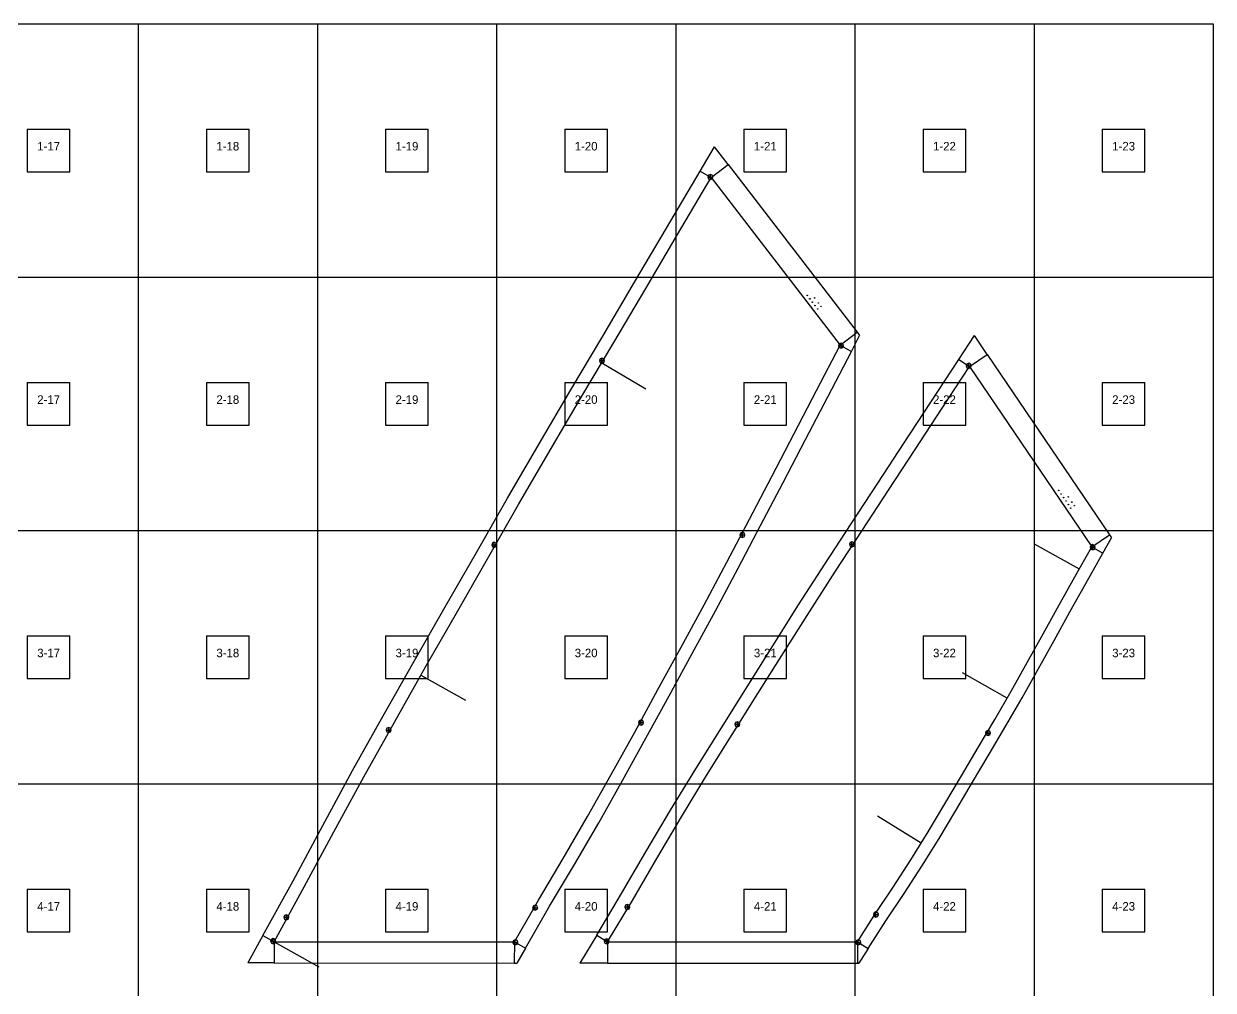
# Model space of a CAD drawing. Header units: metres. Extents: x 0 to 4830, y -2970 to 0.
# Drawn here: x 3436 to 4830, y -1133 to 0 of the extents above; entities that cross this region are included whole.
import ezdxf
from ezdxf.enums import TextEntityAlignment as Align

# ---------------------------------------------------------------- set-up
doc = ezdxf.new("R2010")
doc.units = ezdxf.units.M
for name, color, linetype in [('default', 7, 'Continuous'), ('mcircles', 7, 'Continuous'), ('TEXTLAYER', 7, 'Continuous')]:
    doc.layers.add(name, color=color, linetype=linetype)

msp = doc.modelspace()

# ---------------------------------------------------------------- linework, layer by layer
at = {"color": 9}
for p, q in [((3360, 0), (3570, 0)), ((3570, 0), (3570, -297)), ((3570, 0), (3780, 0)), ((3570, 0), (3570, -297)), ((3780, 0), (3780, -297)), ((3780, 0), (3990, 0)), ((3780, 0), (3780, -297)), ((3990, 0), (3990, -297)), ((3990, 0), (4200, 0)), ((3990, 0), (3990, -297)), ((4200, 0), (4200, -297)), ((4200, 0), (4410, 0)), ((4200, 0), (4200, -297)), ((4410, 0), (4410, -297)), ((4410, 0), (4620, 0)), ((4410, 0), (4410, -297)), ((4620, 0), (4620, -297)), ((4620, 0), (4830, 0)), ((4620, 0), (4620, -297)), ((4830, 0), (4830, -297)), ((3440, -123.5), (3490, -123.5)), ((3440, -123.5), (3440, -173.5)), ((3490, -173.5), (3490, -123.5)), ((3650, -123.5), (3700, -123.5)), ((3650, -123.5), (3650, -173.5)), ((3700, -173.5), (3700, -123.5)), ((3860, -123.5), (3910, -123.5)), ((3860, -123.5), (3860, -173.5)), ((3910, -173.5), (3910, -123.5)), ((4070, -123.5), (4120, -123.5)), ((4070, -123.5), (4070, -173.5)), ((4120, -173.5), (4120, -123.5)), ((4280, -123.5), (4330, -123.5)), ((4280, -123.5), (4280, -173.5)), ((4330, -173.5), (4330, -123.5)), ((4490, -123.5), (4540, -123.5)), ((4490, -123.5), (4490, -173.5)), ((4540, -173.5), (4540, -123.5)), ((4700, -123.5), (4750, -123.5)), ((4700, -123.5), (4700, -173.5)), ((4750, -173.5), (4750, -123.5)), ((3440, -173.5), (3490, -173.5)), ((3650, -173.5), (3700, -173.5)), ((3860, -173.5), (3910, -173.5)), ((4070, -173.5), (4120, -173.5)), ((4280, -173.5), (4330, -173.5)), ((4490, -173.5), (4540, -173.5)), ((4700, -173.5), (4750, -173.5)), ((3360, -297), (3570, -297)), ((3360, -297), (3570, -297)), ((3570, -297), (3780, -297)), ((3570, -297), (3570, -594)), ((3570, -297), (3780, -297)), ((3570, -297), (3570, -594)), ((3780, -297), (3990, -297)), ((3780, -297), (3780, -594)), ((3780, -297), (3990, -297)), ((3780, -297), (3780, -594)), ((3990, -297), (4200, -297)), ((3990, -297), (3990, -594)), ((3990, -297), (4200, -297)), ((3990, -297), (3990, -594)), ((4200, -297), (4410, -297)), ((4200, -297), (4200, -594)), ((4200, -297), (4410, -297)), ((4200, -297), (4200, -594)), ((4410, -297), (4620, -297)), ((4410, -297), (4410, -594)), ((4410, -297), (4620, -297)), ((4410, -297), (4410, -594)), ((4620, -297), (4830, -297)), ((4620, -297), (4620, -594)), ((4620, -297), (4830, -297)), ((4620, -297), (4620, -594)), ((4830, -297), (4830, -594)), ((3440, -420.5), (3490, -420.5)), ((3440, -420.5), (3440, -470.5)), ((3490, -470.5), (3490, -420.5)), ((3650, -420.5), (3700, -420.5)), ((3650, -420.5), (3650, -470.5)), ((3700, -470.5), (3700, -420.5)), ((3860, -420.5), (3910, -420.5)), ((3860, -420.5), (3860, -470.5)), ((3910, -470.5), (3910, -420.5)), ((4070, -420.5), (4120, -420.5)), ((4070, -420.5), (4070, -470.5)), ((4120, -470.5), (4120, -420.5)), ((4280, -420.5), (4330, -420.5)), ((4280, -420.5), (4280, -470.5)), ((4330, -470.5), (4330, -420.5)), ((4490, -420.5), (4540, -420.5)), ((4490, -420.5), (4490, -470.5)), ((4540, -470.5), (4540, -420.5)), ((4700, -420.5), (4750, -420.5)), ((4700, -420.5), (4700, -470.5)), ((4750, -470.5), (4750, -420.5)), ((3440, -470.5), (3490, -470.5)), ((3650, -470.5), (3700, -470.5)), ((3860, -470.5), (3910, -470.5)), ((4070, -470.5), (4120, -470.5)), ((4280, -470.5), (4330, -470.5)), ((4490, -470.5), (4540, -470.5)), ((4700, -470.5), (4750, -470.5)), ((3360, -594), (3570, -594)), ((3360, -594), (3570, -594)), ((3570, -594), (3780, -594)), ((3570, -594), (3570, -891)), ((3570, -594), (3780, -594)), ((3570, -594), (3570, -891)), ((3780, -594), (3990, -594)), ((3780, -594), (3780, -891)), ((3780, -594), (3990, -594)), ((3780, -594), (3780, -891)), ((3990, -594), (4200, -594)), ((3990, -594), (3990, -891)), ((3990, -594), (4200, -594)), ((3990, -594), (3990, -891)), ((4200, -594), (4410, -594)), ((4200, -594), (4200, -891)), ((4200, -594), (4410, -594)), ((4200, -594), (4200, -891)), ((4410, -594), (4620, -594)), ((4410, -594), (4410, -891)), ((4410, -594), (4620, -594)), ((4410, -594), (4410, -891)), ((4620, -594), (4830, -594)), ((4620, -594), (4620, -891)), ((4620, -594), (4830, -594)), ((4620, -594), (4620, -891)), ((4830, -594), (4830, -891)), ((3440, -717.5), (3490, -717.5)), ((3440, -717.5), (3440, -767.5)), ((3490, -767.5), (3490, -717.5)), ((3650, -717.5), (3700, -717.5)), ((3650, -717.5), (3650, -767.5)), ((3700, -767.5), (3700, -717.5)), ((3860, -717.5), (3910, -717.5)), ((3860, -717.5), (3860, -767.5)), ((3910, -767.5), (3910, -717.5)), ((4070, -717.5), (4120, -717.5)), ((4070, -717.5), (4070, -767.5)), ((4120, -767.5), (4120, -717.5)), ((4280, -717.5), (4330, -717.5)), ((4280, -717.5), (4280, -767.5)), ((4330, -767.5), (4330, -717.5)), ((4490, -717.5), (4540, -717.5)), ((4490, -717.5), (4490, -767.5)), ((4540, -767.5), (4540, -717.5)), ((4700, -717.5), (4750, -717.5)), ((4700, -717.5), (4700, -767.5)), ((4750, -767.5), (4750, -717.5)), ((3440, -767.5), (3490, -767.5)), ((3650, -767.5), (3700, -767.5)), ((3860, -767.5), (3910, -767.5)), ((4070, -767.5), (4120, -767.5)), ((4280, -767.5), (4330, -767.5)), ((4490, -767.5), (4540, -767.5)), ((4700, -767.5), (4750, -767.5)), ((3360, -891), (3570, -891)), ((3360, -891), (3570, -891)), ((3570, -891), (3780, -891)), ((3570, -891), (3570, -1188)), ((3570, -891), (3780, -891)), ((3570, -891), (3570, -1188)), ((3780, -891), (3990, -891)), ((3780, -891), (3780, -1188)), ((3780, -891), (3990, -891)), ((3780, -891), (3780, -1188)), ((3990, -891), (4200, -891)), ((3990, -891), (3990, -1188)), ((3990, -891), (4200, -891)), ((3990, -891), (3990, -1188)), ((4200, -891), (4410, -891)), ((4200, -891), (4200, -1188)), ((4200, -891), (4410, -891)), ((4200, -891), (4200, -1188)), ((4410, -891), (4620, -891)), ((4410, -891), (4410, -1188)), ((4410, -891), (4620, -891)), ((4410, -891), (4410, -1188)), ((4620, -891), (4830, -891)), ((4620, -891), (4620, -1188)), ((4620, -891), (4830, -891)), ((4620, -891), (4620, -1188)), ((4830, -891), (4830, -1188)), ((3440, -1014.5), (3490, -1014.5)), ((3440, -1014.5), (3440, -1064.5)), ((3490, -1064.5), (3490, -1014.5)), ((3650, -1014.5), (3700, -1014.5)), ((3650, -1014.5), (3650, -1064.5)), ((3700, -1064.5), (3700, -1014.5)), ((3860, -1014.5), (3910, -1014.5)), ((3860, -1014.5), (3860, -1064.5)), ((3910, -1064.5), (3910, -1014.5)), ((4070, -1014.5), (4120, -1014.5)), ((4070, -1014.5), (4070, -1064.5)), ((4120, -1064.5), (4120, -1014.5)), ((4280, -1014.5), (4330, -1014.5)), ((4280, -1014.5), (4280, -1064.5)), ((4330, -1064.5), (4330, -1014.5)), ((4490, -1014.5), (4540, -1014.5)), ((4490, -1014.5), (4490, -1064.5)), ((4540, -1064.5), (4540, -1014.5)), ((4700, -1014.5), (4750, -1014.5)), ((4700, -1014.5), (4700, -1064.5)), ((4750, -1064.5), (4750, -1014.5)), ((3440, -1064.5), (3490, -1064.5)), ((3650, -1064.5), (3700, -1064.5)), ((3860, -1064.5), (3910, -1064.5)), ((4070, -1064.5), (4120, -1064.5)), ((4280, -1064.5), (4330, -1064.5)), ((4490, -1064.5), (4540, -1064.5)), ((4700, -1064.5), (4750, -1064.5))]:
    msp.add_line(p, q, dxfattribs=at)
at = {"layer": 'default', "color": 7, "linetype": 'Continuous'}
for p, q in [((4228.7, -172.7), (4245.6, -144.2)), ((4261.5, -165), (4245.6, -144.2)), ((4241.7, -180.2), (4261.5, -165)), ((4261.5, -165), (4412.6, -361.6)), ((4189.2, -239.5), (4228.7, -172.7)), ((4202.2, -246.9), (4241.7, -180.2)), ((4228.7, -172.7), (4241.7, -180.2)), ((4238.5, -177.5), (4237.6, -179.6)), ((4237.6, -179.6), (4243.6, -179.6)), ((4237.6, -179.6), (4238.5, -181.7)), ((4240.6, -176.6), (4238.5, -177.5)), ((4240.6, -182.6), (4240.6, -176.6)), ((4242.8, -177.5), (4240.6, -176.6)), ((4241.7, -180.2), (4392.8, -376.8)), ((4243.6, -179.6), (4242.8, -177.5)), ((4242.8, -181.7), (4243.6, -179.6)), ((4238.5, -181.7), (4240.6, -182.6)), ((4240.6, -182.6), (4242.8, -181.7)), ((4151.8, -302.7), (4189.2, -239.5)), ((4164.9, -310.2), (4202.2, -246.9)), ((4114.5, -366), (4151.8, -302.7)), ((4127.5, -373.4), (4164.9, -310.2)), ((4392.8, -376.8), (4412.6, -361.6)), ((4412.6, -361.6), (4415.6, -365.5)), ((4077.1, -429.2), (4114.5, -366)), ((4090.1, -436.6), (4127.5, -373.4)), ((4391.7, -375.3), (4390.8, -377.4)), ((4393.8, -374.4), (4391.7, -375.3)), ((4393.8, -380.4), (4393.8, -374.4)), ((4396, -375.3), (4393.8, -374.4)), ((4396.8, -377.4), (4396, -375.3)), ((4406, -384), (4415.6, -365.5)), ((4531.7, -393.6), (4550.1, -365.5)), ((4565.1, -387.6), (4550.1, -365.5)), ((4365.2, -430), (4392.8, -376.8)), ((4378.4, -437.2), (4406, -384)), ((4390.8, -377.4), (4396.8, -377.4)), ((4390.8, -377.4), (4391.7, -379.5)), ((4391.7, -379.5), (4393.8, -380.4)), ((4392.8, -376.8), (4406, -384)), ((4393.8, -380.4), (4396, -379.5)), ((4396, -379.5), (4396.8, -377.4)), ((4544.4, -401.6), (4565.1, -387.6)), ((4565.1, -387.6), (4708.4, -598.9)), ((4111.3, -392.7), (4110.5, -394.8)), ((4110.5, -394.8), (4116.5, -394.8)), ((4110.5, -394.8), (4111.3, -396.9)), ((4113.5, -391.8), (4111.3, -392.7)), ((4111.3, -396.9), (4113.5, -397.8)), ((4113.3, -397.4), (4165, -427.9)), ((4113.5, -397.8), (4113.5, -391.8)), ((4115.6, -392.7), (4113.5, -391.8)), ((4113.5, -397.8), (4115.6, -396.9)), ((4116.5, -394.8), (4115.6, -392.7)), ((4115.6, -396.9), (4116.5, -394.8)), ((4498.9, -443.7), (4531.7, -393.6)), ((4511.6, -451.7), (4544.4, -401.6)), ((4531.7, -393.6), (4544.4, -401.6)), ((4541.3, -398.8), (4540.4, -401)), ((4540.4, -401), (4546.4, -401)), ((4540.4, -401), (4541.3, -403.1)), ((4543.4, -398), (4541.3, -398.8)), ((4541.3, -403.1), (4543.4, -404)), ((4543.4, -404), (4543.4, -398)), ((4545.5, -398.8), (4543.4, -398)), ((4543.4, -404), (4545.5, -403.1)), ((4544.4, -401.6), (4687.7, -613)), ((4546.4, -401), (4545.5, -398.8)), ((4545.5, -403.1), (4546.4, -401)), ((4039.8, -492.4), (4077.1, -429.2)), ((4338.9, -480.2), (4365.2, -430)), ((4052.8, -499.9), (4090.1, -436.6)), ((4352.1, -487.4), (4378.4, -437.2)), ((4467.9, -491.2), (4498.9, -443.7)), ((4480.6, -499.1), (4511.6, -451.7)), ((4312.6, -530.5), (4338.9, -480.2)), ((4325.8, -537.7), (4352.1, -487.4)), ((4002.8, -555.9), (4039.8, -492.4)), ((4015.8, -563.3), (4052.8, -499.9)), ((4436.8, -538.6), (4467.9, -491.2)), ((4449.5, -546.6), (4480.6, -499.1)), ((4286.4, -580.7), (4312.6, -530.5)), ((4299.5, -587.9), (4325.8, -537.7)), ((4405.8, -586.1), (4436.8, -538.6)), ((3966.3, -619.6), (4002.8, -555.9)), ((4418.5, -594), (4449.5, -546.6)), ((3979.4, -627.1), (4015.8, -563.3)), ((4260.1, -631), (4286.4, -580.7)), ((4273.3, -638.2), (4299.5, -587.9)), ((4276, -596.9), (4275.2, -599)), ((4275.2, -599), (4281.2, -599)), ((4275.2, -599), (4276, -601.2)), ((4278.2, -596), (4276, -596.9)), ((4280.3, -596.9), (4278.2, -596)), ((4278.2, -602), (4278.2, -596)), ((4281.2, -599), (4280.3, -596.9)), ((4280.3, -601.2), (4281.2, -599)), ((4374.7, -633.5), (4405.8, -586.1)), ((4387.4, -641.5), (4418.5, -594)), ((4687.7, -613), (4708.4, -598.9)), ((4708.4, -598.9), (4710.7, -602.4)), ((3985.2, -608.6), (3984.3, -610.7)), ((3984.3, -610.7), (3990.3, -610.7)), ((3984.3, -610.7), (3985.2, -612.8)), ((3987.3, -607.7), (3985.2, -608.6)), ((3985.2, -612.8), (3987.3, -613.7)), ((3987.3, -613.7), (3987.3, -607.7)), ((3989.5, -608.6), (3987.3, -607.7)), ((3987.3, -613.7), (3989.5, -612.8)), ((3990.3, -610.7), (3989.5, -608.6)), ((3989.5, -612.8), (3990.3, -610.7)), ((4276, -601.2), (4278.2, -602)), ((4278.2, -602), (4280.3, -601.2)), ((4404.4, -608), (4403.5, -610.1)), ((4403.5, -610.1), (4409.5, -610.1)), ((4403.5, -610.1), (4404.4, -612.3)), ((4406.5, -607.1), (4404.4, -608)), ((4404.4, -612.3), (4406.5, -613.1)), ((4406.5, -613.1), (4406.5, -607.1)), ((4408.6, -608), (4406.5, -607.1)), ((4406.5, -613.1), (4408.6, -612.3)), ((4409.5, -610.1), (4408.6, -608)), ((4408.6, -612.3), (4409.5, -610.1)), ((4673.1, -639.1), (4620.7, -609.8)), ((4667.9, -648.3), (4687.7, -613)), ((4686.6, -611.4), (4685.7, -613.5)), ((4688.7, -610.5), (4686.6, -611.4)), ((4687.7, -613), (4700.6, -620.6)), ((4688.7, -616.5), (4688.7, -610.5)), ((4690.8, -611.4), (4688.7, -610.5)), ((4691.7, -613.5), (4690.8, -611.4)), ((4700.6, -620.6), (4710.7, -602.4)), ((3929.9, -683.4), (3966.3, -619.6)), ((3942.9, -690.8), (3979.4, -627.1)), ((4680.8, -656), (4700.6, -620.6)), ((4685.7, -613.5), (4691.7, -613.5)), ((4685.7, -613.5), (4686.6, -615.7)), ((4686.6, -615.7), (4688.7, -616.5)), ((4688.7, -616.5), (4690.8, -615.7)), ((4690.8, -615.7), (4691.7, -613.5)), ((4233.5, -681), (4260.1, -631)), ((4246.6, -688.2), (4273.3, -638.2)), ((4344, -681.2), (4374.7, -633.5)), ((4356.7, -689.2), (4387.4, -641.5)), ((4649.2, -681.8), (4667.9, -648.3)), ((4662.1, -689.4), (4680.8, -656)), ((4206.3, -730.8), (4233.5, -681)), ((4313.9, -729.2), (4344, -681.2)), ((4630.5, -715.2), (4649.2, -681.8)), ((3893.4, -747.1), (3929.9, -683.4)), ((3906.4, -754.6), (3942.9, -690.8)), ((4219.4, -738), (4246.6, -688.2)), ((4326.5, -737.2), (4356.7, -689.2)), ((4643.4, -722.9), (4662.1, -689.4)), ((4611.9, -748.7), (4630.5, -715.2)), ((4624.8, -756.4), (4643.4, -722.9)), ((4179.1, -780.5), (4206.3, -730.8)), ((4192.2, -787.7), (4219.4, -738)), ((4283.7, -777.2), (4313.9, -729.2)), ((4296.4, -785.2), (4326.5, -737.2)), ((3857.2, -811), (3893.4, -747.1)), ((4593.2, -782.2), (4611.9, -748.7)), ((3870.2, -818.5), (3906.4, -754.6)), ((3901.4, -763.5), (3953.6, -793)), ((4588.4, -790.6), (4536.3, -760.8)), ((4606.1, -789.9), (4624.8, -756.4)), ((4151.9, -830.3), (4179.1, -780.5)), ((4253.5, -825.2), (4283.7, -777.2)), ((4165.1, -837.5), (4192.2, -787.7)), ((4266.2, -833.1), (4296.4, -785.2)), ((4574.2, -815.5), (4593.2, -782.2)), ((4587.1, -823.1), (4606.1, -789.9)), ((3821.3, -875.1), (3857.2, -811)), ((3834.4, -882.5), (3870.2, -818.5)), ((4157.3, -816.9), (4156.4, -819)), ((4156.4, -819), (4162.4, -819)), ((4156.4, -819), (4157.3, -821.2)), ((4159.4, -816), (4157.3, -816.9)), ((4157.3, -821.2), (4159.4, -822)), ((4159.4, -822), (4159.4, -816)), ((4161.5, -816.9), (4159.4, -816)), ((4159.4, -822), (4161.5, -821.2)), ((4162.4, -819), (4161.5, -816.9)), ((4161.5, -821.2), (4162.4, -819)), ((4270.2, -819), (4269.3, -821.1)), ((4269.3, -821.1), (4275.3, -821.1)), ((4269.3, -821.1), (4270.2, -823.2)), ((4272.3, -818.1), (4270.2, -819)), ((4272.3, -824.1), (4272.3, -818.1)), ((4274.4, -819), (4272.3, -818.1)), ((4275.3, -821.1), (4274.4, -819)), ((4274.4, -823.2), (4275.3, -821.1)), ((4554.6, -848.4), (4574.2, -815.5)), ((3861.4, -825.8), (3860.6, -827.9)), ((3860.6, -827.9), (3866.6, -827.9)), ((3860.6, -827.9), (3861.4, -830)), ((3863.6, -824.9), (3861.4, -825.8)), ((3861.4, -830), (3863.6, -830.9)), ((3863.6, -830.9), (3863.6, -824.9)), ((3865.7, -825.8), (3863.6, -824.9)), ((3863.6, -830.9), (3865.7, -830)), ((3866.6, -827.9), (3865.7, -825.8)), ((3865.7, -830), (3866.6, -827.9)), ((4124.4, -879.9), (4151.9, -830.3)), ((4223.5, -873.3), (4253.5, -825.2)), ((4236.2, -881.3), (4266.2, -833.1)), ((4270.2, -823.2), (4272.3, -824.1)), ((4272.3, -824.1), (4274.4, -823.2)), ((4564, -829.3), (4563.1, -831.4)), ((4563.1, -831.4), (4569.1, -831.4)), ((4563.1, -831.4), (4564, -833.5)), ((4566.1, -828.4), (4564, -829.3)), ((4564, -833.5), (4566.1, -834.4)), ((4566.1, -834.4), (4566.1, -828.4)), ((4568.2, -829.3), (4566.1, -828.4)), ((4566.1, -834.4), (4568.2, -833.5)), ((4567.5, -856.1), (4587.1, -823.1)), ((4569.1, -831.4), (4568.2, -829.3)), ((4568.2, -833.5), (4569.1, -831.4)), ((4137.6, -887.1), (4165.1, -837.5)), ((4535.1, -881.4), (4554.6, -848.4)), ((4548, -889), (4567.5, -856.1)), ((3786.2, -939.6), (3821.3, -875.1)), ((4193.9, -921.6), (4223.5, -873.3)), ((3799.3, -947), (3834.4, -882.5)), ((4096.6, -929.3), (4124.4, -879.9)), ((4109.8, -936.5), (4137.6, -887.1)), ((4206.6, -929.6), (4236.2, -881.3)), ((4515.5, -914.3), (4535.1, -881.4)), ((4528.4, -922), (4548, -889)), ((4495.7, -947.2), (4515.5, -914.3)), ((4068, -978.3), (4096.6, -929.3)), ((4165.1, -970.5), (4193.9, -921.6)), ((4177.8, -978.5), (4206.6, -929.6)), ((4487.5, -960.4), (4436.5, -928.9)), ((4508.6, -954.8), (4528.4, -922)), ((3751.5, -1004.4), (3786.2, -939.6)), ((3764.6, -1011.6), (3799.3, -947)), ((4081.2, -985.5), (4109.8, -936.5)), ((4475.6, -979.8), (4495.7, -947.2)), ((4488.5, -987.4), (4508.6, -954.8)), ((4136.6, -1019.5), (4165.1, -970.5)), ((4039.1, -1027.1), (4068, -978.3)), ((4052.2, -1034.3), (4081.2, -985.5)), ((4149.3, -1027.5), (4177.8, -978.5)), ((4454.7, -1011.9), (4475.6, -979.8)), ((4467.6, -1019.6), (4488.5, -987.4)), ((3716.1, -1068.7), (3751.5, -1004.4)), ((3729.3, -1075.9), (3764.6, -1011.6)), ((4433.4, -1043.9), (4454.7, -1011.9)), ((4010.9, -1076.1), (4039.1, -1027.1)), ((4107.4, -1068.2), (4136.6, -1019.5)), ((4120.2, -1076.1), (4149.3, -1027.5)), ((4446.3, -1051.5), (4467.6, -1019.6)), ((3741.5, -1045.2), (3740.7, -1047.3)), ((3743.7, -1044.3), (3741.5, -1045.2)), ((3743.7, -1050.3), (3743.7, -1044.3)), ((3745.8, -1045.2), (3743.7, -1044.3)), ((3746.7, -1047.3), (3745.8, -1045.2)), ((4024, -1083.4), (4052.2, -1034.3)), ((4033.2, -1033.9), (4032.3, -1036.1)), ((4032.3, -1036.1), (4038.3, -1036.1)), ((4032.3, -1036.1), (4033.2, -1038.2)), ((4035.3, -1033.1), (4033.2, -1033.9)), ((4033.2, -1038.2), (4035.3, -1039.1)), ((4035.3, -1039.1), (4035.3, -1033.1)), ((4037.4, -1033.9), (4035.3, -1033.1)), ((4035.3, -1039.1), (4037.4, -1038.2)), ((4038.3, -1036.1), (4037.4, -1033.9)), ((4037.4, -1038.2), (4038.3, -1036.1)), ((4141.1, -1033.1), (4140.3, -1035.2)), ((4140.3, -1035.2), (4146.3, -1035.2)), ((4140.3, -1035.2), (4141.1, -1037.3)), ((4143.3, -1032.2), (4141.1, -1033.1)), ((4141.1, -1037.3), (4143.3, -1038.2)), ((4143.3, -1038.2), (4143.3, -1032.2)), ((4145.4, -1033.1), (4143.3, -1032.2)), ((4143.3, -1038.2), (4145.4, -1037.3)), ((4146.3, -1035.2), (4145.4, -1033.1)), ((4145.4, -1037.3), (4146.3, -1035.2)), ((4412.9, -1076.1), (4433.4, -1043.9)), ((4432.6, -1042), (4431.7, -1044.1)), ((4431.7, -1044.1), (4437.7, -1044.1)), ((4431.7, -1044.1), (4432.6, -1046.2)), ((4434.7, -1041.1), (4432.6, -1042)), ((4434.7, -1047.1), (4434.7, -1041.1)), ((4436.8, -1042), (4434.7, -1041.1)), ((4437.7, -1044.1), (4436.8, -1042)), ((4436.8, -1046.2), (4437.7, -1044.1)), ((3740.7, -1047.3), (3746.7, -1047.3)), ((3740.7, -1047.3), (3741.5, -1049.4)), ((3741.5, -1049.4), (3743.7, -1050.3)), ((3743.7, -1050.3), (3745.8, -1049.4)), ((3745.8, -1049.4), (3746.7, -1047.3)), ((4425.7, -1083.9), (4446.3, -1051.5)), ((4432.6, -1046.2), (4434.7, -1047.1)), ((4434.7, -1047.1), (4436.8, -1046.2)), ((3716.1, -1068.7), (3698.4, -1100.9)), ((3716.1, -1068.7), (3729.3, -1075.9)), ((3726.1, -1073.2), (3725.2, -1075.3)), ((3728.2, -1072.3), (3726.1, -1073.2)), ((3728.2, -1078.3), (3728.2, -1072.3)), ((3730.3, -1073.2), (3728.2, -1072.3)), ((3731.2, -1075.3), (3730.3, -1073.2)), ((4107.4, -1068.2), (4087.7, -1101.1)), ((4107.4, -1068.2), (4120.2, -1076.1)), ((4117, -1073.3), (4116.1, -1075.4)), ((4119.1, -1072.4), (4117, -1073.3)), ((4119.1, -1078.4), (4119.1, -1072.4)), ((4121.2, -1073.3), (4119.1, -1072.4)), ((4122.1, -1075.4), (4121.2, -1073.3)), ((3725.2, -1075.3), (3731.2, -1075.3)), ((3725.2, -1075.3), (3726.1, -1077.5)), ((3726.1, -1077.5), (3728.2, -1078.3)), ((3728.2, -1078.3), (3730.3, -1077.5)), ((3729.3, -1075.9), (4010.9, -1076.1)), ((3729.3, -1075.9), (3729.3, -1100.9)), ((3729.3, -1075.9), (3781.5, -1105.5)), ((3730.3, -1077.5), (3731.2, -1075.3)), ((4009.8, -1074.6), (4008.9, -1076.7)), ((4008.9, -1076.7), (4014.9, -1076.7)), ((4008.9, -1076.7), (4009.8, -1078.8)), ((4011.9, -1073.7), (4009.8, -1074.6)), ((4009.8, -1078.8), (4011.9, -1079.7)), ((4010.9, -1076.1), (4010.8, -1101.1)), ((4010.9, -1076.1), (4024, -1083.4)), ((4011.9, -1079.7), (4011.9, -1073.7)), ((4014, -1074.6), (4011.9, -1073.7)), ((4011.9, -1079.7), (4014, -1078.8)), ((4024, -1083.4), (4013.8, -1101.1)), ((4014.9, -1076.7), (4014, -1074.6)), ((4014, -1078.8), (4014.9, -1076.7)), ((4116.1, -1075.4), (4122.1, -1075.4)), ((4116.1, -1075.4), (4117, -1077.6)), ((4117, -1077.6), (4119.1, -1078.4)), ((4119.1, -1078.4), (4121.2, -1077.6)), ((4120.2, -1076.1), (4412.9, -1076.1)), ((4120.2, -1076.1), (4120.2, -1101.1)), ((4121.2, -1077.6), (4122.1, -1075.4)), ((4411.8, -1074.6), (4410.9, -1076.7)), ((4410.9, -1076.7), (4416.9, -1076.7)), ((4410.9, -1076.7), (4411.8, -1078.8)), ((4413.9, -1073.7), (4411.8, -1074.6)), ((4411.8, -1078.8), (4413.9, -1079.7)), ((4412.9, -1076.1), (4412.9, -1101.1)), ((4412.9, -1076.1), (4425.7, -1083.9)), ((4413.9, -1079.7), (4413.9, -1073.7)), ((4416.1, -1074.6), (4413.9, -1073.7)), ((4413.9, -1079.7), (4416.1, -1078.8)), ((4425.7, -1083.9), (4414.8, -1101.1)), ((4416.9, -1076.7), (4416.1, -1074.6)), ((4416.1, -1078.8), (4416.9, -1076.7)), ((3729.3, -1100.9), (3698.4, -1100.9)), ((3729.3, -1100.9), (4010.8, -1101.1)), ((4010.8, -1101.1), (4013.8, -1101.1)), ((4120.2, -1101.1), (4087.7, -1101.1)), ((4120.2, -1101.1), (4412.9, -1101.1)), ((4412.9, -1101.1), (4414.8, -1101.1))]:
    msp.add_line(p, q, dxfattribs=at)
at = {"layer": 'mcircles', "color": 7, "linetype": 'Continuous'}
for centre in [(4354.1, -318.4), (4357.2, -322.4), (4360.2, -326.3), (4362.7, -321.3), (4363.3, -330.3), (4366.3, -334.3), (4367.2, -327.3), (4370.3, -331.2), (4648.9, -547), (4651.7, -551.1), (4654.6, -555.3), (4660.1, -554.5), (4657.4, -559.4), (4660.2, -563.5), (4663, -567.7), (4664.3, -560.7), (4667.1, -564.9)]:
    msp.add_circle(centre, 0.3, dxfattribs=at)

# ---------------------------------------------------------------- texts
at = {"layer": 'TEXTLAYER', "color": 1}
for s, p in [('1-17', (3465, -148.5)), ('1-18', (3675, -148.5)), ('1-19', (3885, -148.5)), ('1-20', (4095, -148.5)), ('1-21', (4305, -148.5)), ('1-22', (4515, -148.5)), ('1-23', (4725, -148.5)), ('2-17', (3465, -445.5)), ('2-18', (3675, -445.5)), ('2-19', (3885, -445.5)), ('2-20', (4095, -445.5)), ('2-21', (4305, -445.5)), ('2-22', (4515, -445.5)), ('2-23', (4725, -445.5)), ('3-17', (3465, -742.5)), ('3-18', (3675, -742.5)), ('3-19', (3885, -742.5)), ('3-20', (4095, -742.5)), ('3-21', (4305, -742.5)), ('3-22', (4515, -742.5)), ('3-23', (4725, -742.5)), ('4-17', (3465, -1039.5)), ('4-18', (3675, -1039.5)), ('4-19', (3885, -1039.5)), ('4-20', (4095, -1039.5)), ('4-21', (4305, -1039.5)), ('4-22', (4515, -1039.5)), ('4-23', (4725, -1039.5))]:
    msp.add_text(s, height=10, dxfattribs=at).set_placement(p, align=Align.CENTER)

doc.saveas('drawing.dxf')
